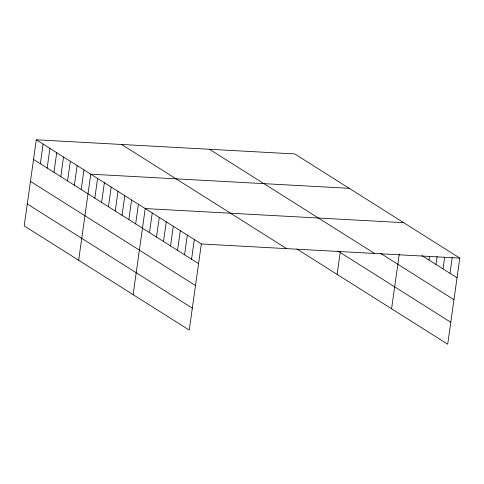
<?xml version="1.0" encoding="UTF-8"?>
<svg xmlns="http://www.w3.org/2000/svg" width="484" height="484" viewBox="0 0 484 484"><rect width="100%" height="100%" fill="white"/><g stroke="black" fill="none" stroke-linecap="round" stroke-linejoin="round"><path stroke-width="0.73" d="M36.3 139.803L24.2 225.895L189.244 330.064L201.344 243.972L36.3 139.803L294.756 153.936L459.8 258.105L447.7 344.197L296.892 249.012M40.347 163.749L43.106 144.099M47.154 168.045L49.919 148.394M53.96 172.34L56.725 152.69M60.772 176.636L63.531 156.991M67.579 180.937L70.337 161.287M74.385 185.233L77.15 165.582M81.197 189.528L83.956 169.878M78.662 260.271L90.762 174.179L349.218 188.312M94.81 198.125L97.574 178.475M101.616 202.421L104.381 182.77M108.428 206.716L111.187 187.066M115.234 211.012L117.999 191.368M122.041 215.313L124.805 195.663M128.853 219.609L131.612 199.959M135.659 223.904L138.418 204.254M133.13 294.647L145.23 208.556L403.686 222.688M149.483 232.629L152.242 212.978M156.495 237.057L159.26 217.407M163.507 241.486L166.272 221.835M170.525 245.908L173.284 226.264M177.537 250.337L180.302 230.686M184.555 254.766L187.314 235.115M191.567 259.194L194.332 239.544M337.118 274.404L340.204 252.479M391.586 308.78L399.282 254.027M428.981 260.047L429.496 256.405M435.993 264.47L437.119 256.466M443.011 268.898L444.645 257.258M450.023 273.327L452.274 257.319M201.344 243.972L459.8 258.105M421.969 255.619L457.041 277.755M380.515 253.326L453.956 299.681M209.463 149.272L374.507 253.441M337.729 250.918L450.779 322.271M121.593 144.468L286.637 248.637M33.541 159.448L198.579 263.617M30.456 181.379L195.5 285.548M27.279 203.97L192.323 308.139"/></g></svg>
